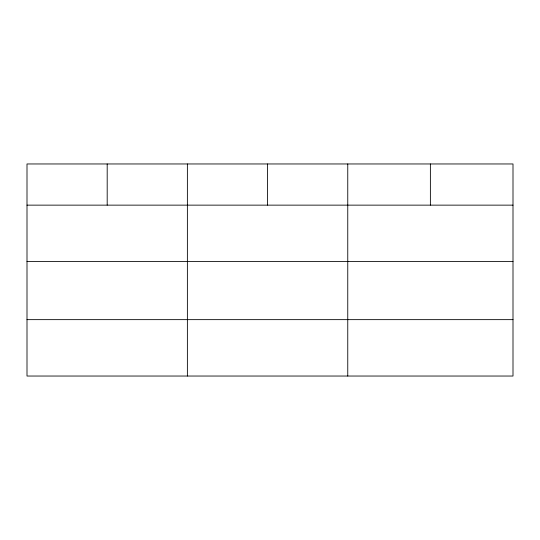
<?xml version="1.0" encoding="UTF-8"?>
<svg xmlns="http://www.w3.org/2000/svg" width="540" height="540" viewBox="0 0 540 540"><rect width="100%" height="100%" fill="white"/><g stroke="black" fill="none" stroke-linecap="round" stroke-linejoin="round"><path stroke-width="0.81" d="M513 261.536L513 163.964L27 163.964L27 376.036L513 376.036L513 261.536L27 261.536M27 205.139L513 205.139M27 319.64L513 319.64M430.38 163.964L430.38 205.139M347.76 163.964L347.76 376.036M267.57 163.964L267.57 205.139M187.38 163.964L187.38 376.036M107.19 163.964L107.19 205.139"/></g></svg>
